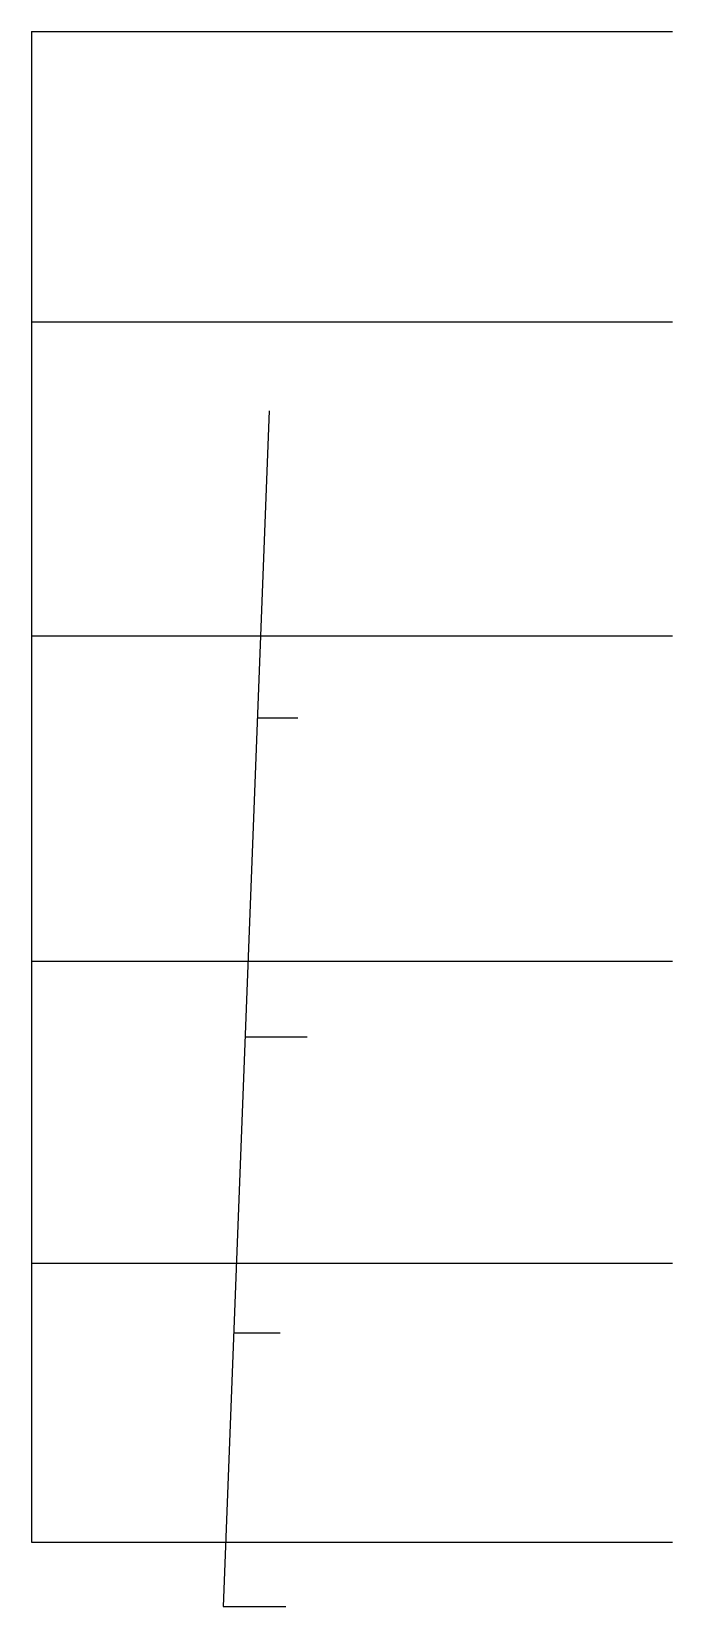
# Model space of a CAD drawing. Header units: millimetres. Extents: x -11497 to 404, y -3854 to 414.
# Drawn here: x -8962 to -8686, y -662 to 16 of the extents above; entities that cross this region are included whole.
import ezdxf

# ---------------------------------------------------------------- set-up
doc = ezdxf.new("R2010")
doc.units = ezdxf.units.MM
doc.layers.add('剖面线层', color=2, linetype='Continuous', lineweight=25)
doc.layers.add('细线层', color=4, linetype='Continuous', lineweight=25)

msp = doc.modelspace()

# ---------------------------------------------------------------- linework, layer by layer
at = {"layer": '剖面线层'}
for p, q in [((-8962.3338, 16.1914), (-8962.3338, -633.8086)), ((-8962.3338, 16.1914), (-8686.4113, 16.1914)), ((-8962.3338, -108.8086), (-8686.4113, -108.8086)), ((-8962.3338, -243.8086), (-8686.4113, -243.8086)), ((-8962.3338, -383.8086), (-8686.4113, -383.8086)), ((-8962.3338, -513.8086), (-8686.4113, -513.8086)), ((-8962.3338, -633.8086), (-8686.4113, -633.8086))]:
    msp.add_line(p, q, dxfattribs=at)
at = {"layer": '细线层'}
for p, q in [((-8860.0205, -147.0017), (-8879.876, -661.5336)), ((-8865.1247, -279.1941), (-8847.6865, -279.1941)), ((-8870.418, -416.3785), (-8843.626, -416.3785)), ((-8875.3331, -543.7856), (-8855.2217, -543.7856)), ((-8879.876, -661.5336), (-8852.9171, -661.5336))]:
    msp.add_line(p, q, dxfattribs=at)

doc.saveas('drawing.dxf')
